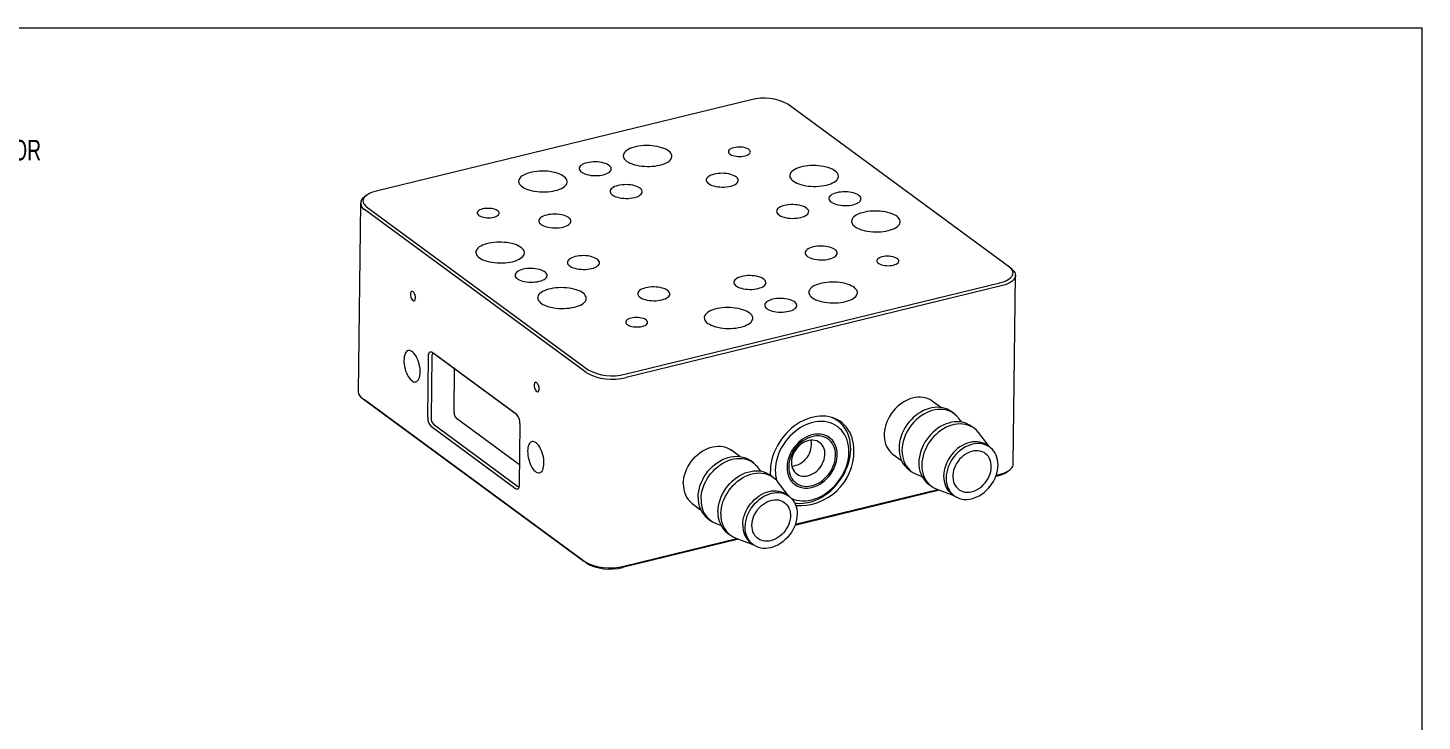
# Model space of a CAD drawing. Header units: millimetres. Extents: x 2 to 278, y 1 to 215.
# Drawn here: x 134.6 to 278, y 143.3 to 214.6 of the extents above; entities that cross this region are included whole.
import ezdxf

# ---------------------------------------------------------------- set-up
doc = ezdxf.new("R2010")
doc.units = ezdxf.units.MM
doc.styles.add('SLDTEXTSTYLE2', font='TXT', dxfattribs={"width": 0.7})

msp = doc.modelspace()

# ---------------------------------------------------------------- linework, layer by layer
at = {"color": 7, "linetype": 'Continuous', "lineweight": 18}
for p, q in [((1.579, 214.645), (277.989, 214.645)), ((277.989, 0.903), (277.989, 214.645)), ((208.987, 207.25), (170.422, 197.835)), ((235.547, 190.022), (212.754, 206.798)), ((168.819, 196.615), (168.59, 177.198)), ((169.409, 197.395), (169.187, 197.223)), ((192.029, 179.173), (169.236, 195.949)), ((169.454, 196.228), (192.247, 179.451)), ((235.824, 189.799), (235.606, 189.976)), ((196.014, 178.999), (234.579, 188.414)), ((234.704, 188.095), (196.138, 178.68)), ((235.948, 169.766), (236.177, 189.183)), ((175.732, 174.543), (175.807, 180.865)), ((176.149, 180.824), (176.075, 174.502)), ((176.196, 181.261), (184.846, 174.895)), ((184.929, 174.817), (176.409, 181.088)), ((178.442, 175.08), (178.495, 179.553)), ((168.943, 176.582), (169.161, 176.405)), ((169.007, 176.532), (191.8, 159.756)), ((169.22, 176.359), (169.161, 176.405)), ((192.013, 159.583), (169.22, 176.359)), ((228.489, 175.589), (227.62, 176.23)), ((229.882, 174.937), (229.578, 175.16)), ((184.755, 167.219), (176.106, 173.585)), ((176.324, 173.863), (184.973, 167.497)), ((185.169, 169.673), (178.691, 174.441)), ((185.219, 173.937), (185.145, 167.615)), ((230.661, 174.07), (230.33, 174.498)), ((231.917, 173.439), (231.614, 173.663)), ((233.505, 171.525), (232.365, 173)), ((207.83, 170.546), (206.96, 171.186)), ((223.589, 170.753), (224.459, 170.113)), ((233.547, 171.494), (233.293, 171.681)), ((209.222, 169.893), (208.918, 170.117)), ((210.001, 169.026), (209.67, 169.455)), ((225.192, 169.201), (225.496, 168.977)), ((211.257, 168.395), (210.954, 168.619)), ((212.845, 166.482), (211.705, 167.957)), ((226.047, 168.68), (226.555, 168.491)), ((234.345, 168.546), (234.152, 168.499)), ((234.191, 168.609), (234.475, 168.678)), ((235.358, 168.986), (235.58, 169.158)), ((212.887, 166.45), (212.633, 166.638)), ((228.35, 167.082), (213.492, 163.455)), ((213.532, 163.565), (228.187, 167.143)), ((227.227, 167.703), (227.531, 167.479)), ((228.083, 167.182), (229.83, 166.532)), ((229.618, 166.688), (229.872, 166.501)), ((202.929, 165.709), (203.799, 165.069)), ((204.532, 164.157), (204.836, 163.933)), ((205.388, 163.636), (205.895, 163.447)), ((207.691, 162.039), (195.779, 159.131)), ((195.909, 159.263), (207.527, 162.099)), ((206.567, 162.659), (206.871, 162.435)), ((207.423, 162.138), (209.17, 161.488)), ((208.958, 161.644), (209.212, 161.457))]:
    msp.add_line(p, q, dxfattribs=at)
at = {"color": 7, "linetype": 'Continuous', "lineweight": 18, "flags": 128}
for points in [[(199.613, 200.523), (199.842, 200.587), (200.053, 200.661), (200.243, 200.745), (200.41, 200.837), (200.552, 200.937), (200.667, 201.043), (200.753, 201.155), (200.811, 201.27), (200.838, 201.387), (200.836, 201.506), (200.803, 201.623), (200.74, 201.739), (200.647, 201.851), (200.527, 201.959), (200.381, 202.06), (200.209, 202.155), (200.015, 202.24), (199.801, 202.317), (199.569, 202.383), (199.322, 202.437), (199.063, 202.48), (198.795, 202.511), (198.522, 202.528), (198.247, 202.533), (197.972, 202.525), (197.703, 202.503), (197.441, 202.469), (197.19, 202.423), (196.953, 202.365), (196.732, 202.297), (196.532, 202.217), (196.353, 202.129), (196.198, 202.033), (196.07, 201.93), (195.969, 201.821), (195.896, 201.707), (195.854, 201.591), (195.841, 201.473), (195.859, 201.355), (195.907, 201.238), (195.985, 201.123), (196.091, 201.013), (196.225, 200.909), (196.384, 200.811), (196.567, 200.72), (196.772, 200.639), (196.995, 200.568), (197.235, 200.508), (197.488, 200.459), (197.752, 200.422), (198.023, 200.398), (198.298, 200.387), (198.573, 200.389), (198.845, 200.404), (199.112, 200.431), (199.369, 200.471), (199.613, 200.523)], [(208.356, 201.471), (208.509, 201.516), (208.641, 201.571), (208.75, 201.635), (208.833, 201.706), (208.887, 201.782), (208.91, 201.862), (208.903, 201.942), (208.866, 202.021), (208.798, 202.096), (208.703, 202.166), (208.583, 202.228), (208.441, 202.282), (208.281, 202.325), (208.108, 202.356), (207.925, 202.374), (207.739, 202.379), (207.553, 202.372), (207.374, 202.351), (207.206, 202.317), (207.054, 202.273), (206.921, 202.217), (206.812, 202.153), (206.73, 202.082), (206.676, 202.006), (206.652, 201.927), (206.659, 201.847), (206.697, 201.768), (206.764, 201.692), (206.859, 201.622), (206.979, 201.56), (207.121, 201.507), (207.281, 201.464), (207.455, 201.433), (207.637, 201.414), (207.824, 201.409), (208.009, 201.417), (208.188, 201.438), (208.356, 201.471)], [(193.8, 199.528), (193.986, 199.581), (194.152, 199.645), (194.297, 199.718), (194.416, 199.798), (194.508, 199.886), (194.572, 199.978), (194.605, 200.073), (194.608, 200.17), (194.58, 200.266), (194.522, 200.36), (194.435, 200.45), (194.321, 200.534), (194.181, 200.611), (194.018, 200.68), (193.836, 200.738), (193.637, 200.786), (193.426, 200.821), (193.206, 200.844), (192.982, 200.854), (192.757, 200.851), (192.536, 200.835), (192.323, 200.805), (192.121, 200.764), (191.936, 200.711), (191.769, 200.648), (191.625, 200.575), (191.506, 200.494), (191.413, 200.407), (191.35, 200.314), (191.316, 200.219), (191.314, 200.122), (191.341, 200.026), (191.399, 199.932), (191.487, 199.842), (191.601, 199.758), (191.741, 199.681), (191.904, 199.612), (192.086, 199.554), (192.285, 199.506), (192.496, 199.471), (192.716, 199.448), (192.94, 199.438), (193.165, 199.441), (193.386, 199.458), (193.599, 199.487), (193.8, 199.528)], [(188.853, 197.896), (189.082, 197.96), (189.293, 198.034), (189.483, 198.118), (189.649, 198.21), (189.791, 198.31), (189.906, 198.417), (189.993, 198.528), (190.051, 198.643), (190.078, 198.76), (190.075, 198.879), (190.042, 198.996), (189.979, 199.112), (189.887, 199.224), (189.767, 199.332), (189.62, 199.434), (189.449, 199.528), (189.255, 199.614), (189.041, 199.69), (188.809, 199.756), (188.561, 199.81), (188.303, 199.853), (188.035, 199.884), (187.762, 199.901), (187.486, 199.906), (187.212, 199.898), (186.942, 199.876), (186.68, 199.843), (186.429, 199.796), (186.192, 199.738), (185.972, 199.67), (185.771, 199.591), (185.592, 199.502), (185.438, 199.406), (185.309, 199.303), (185.208, 199.194), (185.136, 199.08), (185.093, 198.964), (185.081, 198.846), (185.099, 198.728), (185.147, 198.611), (185.225, 198.496), (185.331, 198.386), (185.465, 198.282), (185.624, 198.184), (185.807, 198.093), (186.011, 198.012), (186.235, 197.941), (186.475, 197.881), (186.728, 197.832), (186.992, 197.795), (187.263, 197.771), (187.537, 197.76), (187.813, 197.762), (188.085, 197.777), (188.351, 197.804), (188.608, 197.844), (188.853, 197.896)], [(206.861, 198.353), (207.046, 198.406), (207.213, 198.47), (207.357, 198.542), (207.476, 198.623), (207.569, 198.711), (207.632, 198.803), (207.666, 198.898), (207.668, 198.995), (207.641, 199.091), (207.583, 199.185), (207.495, 199.275), (207.381, 199.359), (207.241, 199.436), (207.078, 199.505), (206.896, 199.563), (206.697, 199.611), (206.486, 199.646), (206.266, 199.669), (206.042, 199.679), (205.817, 199.676), (205.596, 199.66), (205.383, 199.63), (205.182, 199.589), (204.996, 199.536), (204.829, 199.472), (204.685, 199.4), (204.566, 199.319), (204.473, 199.231), (204.41, 199.139), (204.377, 199.044), (204.374, 198.947), (204.402, 198.851), (204.46, 198.757), (204.547, 198.667), (204.661, 198.583), (204.801, 198.506), (204.964, 198.437), (205.146, 198.379), (205.345, 198.331), (205.556, 198.296), (205.776, 198.273), (206, 198.263), (206.225, 198.266), (206.446, 198.282), (206.659, 198.312), (206.861, 198.353)], [(216.733, 198.469), (216.962, 198.533), (217.173, 198.607), (217.363, 198.691), (217.53, 198.783), (217.672, 198.883), (217.787, 198.989), (217.874, 199.101), (217.931, 199.216), (217.959, 199.333), (217.956, 199.452), (217.923, 199.569), (217.86, 199.685), (217.768, 199.797), (217.648, 199.905), (217.501, 200.006), (217.33, 200.101), (217.135, 200.186), (216.921, 200.263), (216.689, 200.329), (216.442, 200.383), (216.183, 200.426), (215.915, 200.457), (215.642, 200.474), (215.367, 200.479), (215.093, 200.471), (214.823, 200.449), (214.561, 200.415), (214.31, 200.369), (214.073, 200.311), (213.852, 200.243), (213.652, 200.163), (213.473, 200.075), (213.318, 199.979), (213.19, 199.876), (213.089, 199.767), (213.016, 199.653), (212.974, 199.537), (212.962, 199.419), (212.979, 199.3), (213.028, 199.184), (213.105, 199.069), (213.211, 198.959), (213.345, 198.855), (213.504, 198.757), (213.687, 198.666), (213.892, 198.585), (214.115, 198.514), (214.355, 198.454), (214.609, 198.405), (214.872, 198.368), (215.143, 198.344), (215.418, 198.333), (215.693, 198.335), (215.965, 198.35), (216.232, 198.377), (216.489, 198.417), (216.733, 198.469)], [(196.98, 197.188), (197.166, 197.241), (197.332, 197.304), (197.477, 197.377), (197.596, 197.458), (197.688, 197.545), (197.752, 197.637), (197.785, 197.733), (197.788, 197.829), (197.76, 197.925), (197.702, 198.019), (197.615, 198.109), (197.501, 198.194), (197.361, 198.271), (197.198, 198.339), (197.016, 198.398), (196.817, 198.445), (196.606, 198.481), (196.386, 198.504), (196.162, 198.514), (195.937, 198.511), (195.716, 198.494), (195.503, 198.465), (195.301, 198.424), (195.116, 198.371), (194.949, 198.307), (194.805, 198.234), (194.686, 198.153), (194.593, 198.066), (194.53, 197.974), (194.496, 197.879), (194.493, 197.782), (194.521, 197.686), (194.579, 197.592), (194.666, 197.502), (194.781, 197.417), (194.921, 197.34), (195.084, 197.272), (195.266, 197.213), (195.465, 197.166), (195.676, 197.13), (195.896, 197.107), (196.12, 197.098), (196.345, 197.101), (196.566, 197.117), (196.779, 197.146), (196.98, 197.188)], [(170.422, 197.835), (170.182, 197.769), (169.961, 197.693), (169.759, 197.606), (169.58, 197.511), (169.426, 197.408), (169.298, 197.299), (169.197, 197.184), (169.126, 197.065), (169.084, 196.943), (169.072, 196.82), (169.09, 196.696), (169.137, 196.574), (169.215, 196.454), (169.321, 196.338), (169.454, 196.228)], [(214.1, 195.134), (214.286, 195.187), (214.452, 195.25), (214.597, 195.323), (214.716, 195.404), (214.809, 195.491), (214.872, 195.583), (214.905, 195.679), (214.908, 195.775), (214.88, 195.871), (214.822, 195.965), (214.735, 196.055), (214.621, 196.14), (214.481, 196.217), (214.318, 196.285), (214.136, 196.344), (213.937, 196.391), (213.726, 196.427), (213.506, 196.45), (213.282, 196.46), (213.057, 196.456), (212.836, 196.44), (212.623, 196.411), (212.421, 196.369), (212.236, 196.317), (212.069, 196.253), (211.925, 196.18), (211.806, 196.099), (211.713, 196.012), (211.65, 195.92), (211.616, 195.825), (211.614, 195.728), (211.641, 195.632), (211.699, 195.538), (211.787, 195.448), (211.901, 195.363), (212.041, 195.286), (212.204, 195.218), (212.386, 195.159), (212.585, 195.112), (212.796, 195.076), (213.016, 195.053), (213.24, 195.043), (213.465, 195.047), (213.686, 195.063), (213.899, 195.092), (214.1, 195.134)], [(219.481, 196.447), (219.666, 196.5), (219.833, 196.564), (219.977, 196.636), (220.096, 196.717), (220.189, 196.805), (220.252, 196.897), (220.286, 196.992), (220.288, 197.089), (220.261, 197.185), (220.203, 197.279), (220.115, 197.369), (220.001, 197.453), (219.861, 197.53), (219.698, 197.599), (219.516, 197.657), (219.317, 197.705), (219.106, 197.74), (218.886, 197.763), (218.662, 197.773), (218.437, 197.77), (218.216, 197.754), (218.003, 197.724), (217.802, 197.683), (217.616, 197.63), (217.45, 197.566), (217.305, 197.494), (217.186, 197.413), (217.094, 197.326), (217.03, 197.233), (216.997, 197.138), (216.994, 197.041), (217.022, 196.945), (217.08, 196.851), (217.167, 196.761), (217.281, 196.677), (217.421, 196.6), (217.584, 196.531), (217.766, 196.473), (217.965, 196.425), (218.176, 196.39), (218.396, 196.367), (218.62, 196.357), (218.845, 196.36), (219.066, 196.377), (219.279, 196.406), (219.481, 196.447)], [(182.531, 195.166), (182.684, 195.211), (182.816, 195.266), (182.925, 195.33), (183.008, 195.401), (183.062, 195.478), (183.085, 195.557), (183.078, 195.637), (183.041, 195.716), (182.974, 195.791), (182.879, 195.861), (182.758, 195.924), (182.616, 195.977), (182.456, 196.02), (182.283, 196.051), (182.1, 196.069), (181.914, 196.075), (181.728, 196.067), (181.549, 196.046), (181.381, 196.013), (181.229, 195.968), (181.097, 195.913), (180.988, 195.849), (180.905, 195.778), (180.851, 195.701), (180.827, 195.622), (180.834, 195.542), (180.872, 195.463), (180.939, 195.388), (181.034, 195.318), (181.154, 195.255), (181.296, 195.202), (181.456, 195.159), (181.63, 195.128), (181.813, 195.11), (181.999, 195.104), (182.184, 195.112), (182.363, 195.133), (182.531, 195.166)], [(189.644, 194.15), (189.83, 194.203), (189.996, 194.266), (190.14, 194.339), (190.26, 194.42), (190.352, 194.507), (190.415, 194.6), (190.449, 194.695), (190.452, 194.791), (190.424, 194.888), (190.366, 194.982), (190.279, 195.072), (190.164, 195.156), (190.024, 195.233), (189.862, 195.302), (189.679, 195.36), (189.481, 195.407), (189.269, 195.443), (189.05, 195.466), (188.825, 195.476), (188.6, 195.473), (188.379, 195.456), (188.166, 195.427), (187.965, 195.386), (187.779, 195.333), (187.613, 195.269), (187.469, 195.196), (187.349, 195.116), (187.257, 195.028), (187.193, 194.936), (187.16, 194.841), (187.157, 194.744), (187.185, 194.648), (187.243, 194.554), (187.33, 194.464), (187.445, 194.38), (187.585, 194.303), (187.747, 194.234), (187.93, 194.176), (188.128, 194.128), (188.339, 194.093), (188.559, 194.07), (188.784, 194.06), (189.009, 194.063), (189.23, 194.079), (189.443, 194.108), (189.644, 194.15)], [(223.093, 193.788), (223.322, 193.852), (223.533, 193.926), (223.723, 194.01), (223.89, 194.102), (224.032, 194.202), (224.147, 194.308), (224.233, 194.42), (224.291, 194.535), (224.318, 194.652), (224.316, 194.771), (224.282, 194.888), (224.219, 195.004), (224.127, 195.116), (224.007, 195.224), (223.861, 195.325), (223.689, 195.42), (223.495, 195.505), (223.281, 195.582), (223.049, 195.648), (222.802, 195.702), (222.543, 195.745), (222.275, 195.776), (222.002, 195.793), (221.727, 195.798), (221.452, 195.79), (221.183, 195.768), (220.921, 195.734), (220.67, 195.688), (220.432, 195.63), (220.212, 195.562), (220.011, 195.482), (219.833, 195.394), (219.678, 195.298), (219.549, 195.195), (219.448, 195.086), (219.376, 194.972), (219.334, 194.856), (219.321, 194.738), (219.339, 194.62), (219.387, 194.503), (219.465, 194.388), (219.571, 194.278), (219.705, 194.174), (219.864, 194.076), (220.047, 193.985), (220.252, 193.904), (220.475, 193.833), (220.715, 193.773), (220.968, 193.724), (221.232, 193.687), (221.503, 193.663), (221.778, 193.652), (222.053, 193.654), (222.325, 193.669), (222.592, 193.696), (222.848, 193.736), (223.093, 193.788)], [(184.452, 190.588), (184.681, 190.652), (184.892, 190.726), (185.082, 190.81), (185.249, 190.902), (185.391, 191.002), (185.506, 191.109), (185.592, 191.22), (185.65, 191.335), (185.677, 191.452), (185.675, 191.571), (185.642, 191.688), (185.579, 191.804), (185.486, 191.917), (185.366, 192.024), (185.22, 192.126), (185.048, 192.22), (184.854, 192.306), (184.64, 192.382), (184.408, 192.448), (184.161, 192.502), (183.902, 192.545), (183.634, 192.576), (183.361, 192.593), (183.086, 192.598), (182.811, 192.59), (182.542, 192.569), (182.28, 192.535), (182.029, 192.488), (181.792, 192.431), (181.571, 192.362), (181.371, 192.283), (181.192, 192.194), (181.037, 192.098), (180.909, 191.995), (180.808, 191.886), (180.735, 191.772), (180.693, 191.656), (180.68, 191.538), (180.698, 191.42), (180.746, 191.303), (180.824, 191.189), (180.93, 191.078), (181.064, 190.974), (181.223, 190.876), (181.406, 190.786), (181.611, 190.704), (181.834, 190.633), (182.074, 190.573), (182.327, 190.524), (182.591, 190.487), (182.862, 190.463), (183.137, 190.452), (183.412, 190.454), (183.684, 190.469), (183.951, 190.496), (184.208, 190.536), (184.452, 190.588)], [(217.036, 190.864), (217.222, 190.917), (217.388, 190.98), (217.533, 191.053), (217.652, 191.134), (217.744, 191.221), (217.808, 191.313), (217.841, 191.408), (217.844, 191.505), (217.816, 191.601), (217.758, 191.695), (217.671, 191.785), (217.556, 191.87), (217.417, 191.947), (217.254, 192.015), (217.072, 192.074), (216.873, 192.121), (216.662, 192.157), (216.442, 192.18), (216.217, 192.19), (215.993, 192.186), (215.772, 192.17), (215.558, 192.141), (215.357, 192.099), (215.172, 192.046), (215.005, 191.983), (214.861, 191.91), (214.741, 191.829), (214.649, 191.742), (214.586, 191.65), (214.552, 191.554), (214.549, 191.458), (214.577, 191.362), (214.635, 191.268), (214.722, 191.178), (214.837, 191.093), (214.977, 191.016), (215.139, 190.948), (215.322, 190.889), (215.52, 190.842), (215.732, 190.806), (215.951, 190.783), (216.176, 190.773), (216.401, 190.777), (216.622, 190.793), (216.835, 190.822), (217.036, 190.864)], [(192.58, 189.88), (192.765, 189.933), (192.932, 189.996), (193.076, 190.069), (193.195, 190.15), (193.288, 190.237), (193.351, 190.329), (193.385, 190.425), (193.388, 190.521), (193.36, 190.617), (193.302, 190.711), (193.215, 190.801), (193.1, 190.886), (192.96, 190.963), (192.797, 191.031), (192.615, 191.09), (192.416, 191.137), (192.205, 191.173), (191.985, 191.196), (191.761, 191.206), (191.536, 191.203), (191.315, 191.186), (191.102, 191.157), (190.901, 191.116), (190.715, 191.063), (190.549, 190.999), (190.404, 190.926), (190.285, 190.845), (190.193, 190.758), (190.129, 190.666), (190.096, 190.571), (190.093, 190.474), (190.121, 190.378), (190.179, 190.284), (190.266, 190.194), (190.38, 190.11), (190.52, 190.032), (190.683, 189.964), (190.865, 189.906), (191.064, 189.858), (191.275, 189.823), (191.495, 189.8), (191.719, 189.79), (191.944, 189.793), (192.165, 189.809), (192.378, 189.838), (192.58, 189.88)], [(223.62, 190.237), (223.772, 190.281), (223.905, 190.337), (224.014, 190.401), (224.096, 190.472), (224.15, 190.548), (224.174, 190.627), (224.167, 190.707), (224.129, 190.786), (224.062, 190.862), (223.967, 190.931), (223.847, 190.994), (223.705, 191.047), (223.545, 191.09), (223.371, 191.121), (223.189, 191.14), (223.002, 191.145), (222.817, 191.137), (222.638, 191.116), (222.47, 191.083), (222.317, 191.038), (222.185, 190.983), (222.076, 190.919), (221.993, 190.848), (221.939, 190.772), (221.916, 190.692), (221.923, 190.612), (221.96, 190.533), (222.028, 190.458), (222.123, 190.388), (222.243, 190.326), (222.385, 190.272), (222.545, 190.229), (222.718, 190.198), (222.901, 190.18), (223.087, 190.174), (223.273, 190.182), (223.452, 190.203), (223.62, 190.237)], [(187.199, 188.566), (187.385, 188.619), (187.552, 188.683), (187.696, 188.756), (187.815, 188.836), (187.908, 188.924), (187.971, 189.016), (188.004, 189.111), (188.007, 189.208), (187.979, 189.304), (187.921, 189.398), (187.834, 189.488), (187.72, 189.572), (187.58, 189.649), (187.417, 189.718), (187.235, 189.776), (187.036, 189.824), (186.825, 189.859), (186.605, 189.882), (186.381, 189.892), (186.156, 189.889), (185.935, 189.873), (185.722, 189.844), (185.52, 189.802), (185.335, 189.749), (185.168, 189.686), (185.024, 189.613), (184.905, 189.532), (184.812, 189.445), (184.749, 189.353), (184.715, 189.257), (184.713, 189.161), (184.74, 189.064), (184.799, 188.97), (184.886, 188.88), (185, 188.796), (185.14, 188.719), (185.303, 188.651), (185.485, 188.592), (185.684, 188.545), (185.895, 188.509), (186.115, 188.486), (186.339, 188.476), (186.564, 188.479), (186.785, 188.496), (186.998, 188.525), (187.199, 188.566)], [(234.579, 188.414), (234.819, 188.48), (235.041, 188.557), (235.242, 188.643), (235.421, 188.738), (235.575, 188.841), (235.703, 188.95), (235.804, 189.065), (235.875, 189.184), (235.917, 189.306), (235.93, 189.429), (235.912, 189.553), (235.864, 189.675), (235.786, 189.795), (235.68, 189.911), (235.547, 190.022)], [(235.824, 189.799), (235.905, 189.728), (236.021, 189.601), (236.105, 189.471), (236.157, 189.337), (236.177, 189.202), (236.164, 189.068), (236.118, 188.935), (236.039, 188.805), (235.93, 188.68), (235.79, 188.56), (235.622, 188.448), (235.427, 188.344), (235.207, 188.25), (234.965, 188.167), (234.704, 188.095)], [(190.812, 185.908), (191.041, 185.971), (191.252, 186.045), (191.442, 186.129), (191.609, 186.221), (191.75, 186.321), (191.865, 186.428), (191.952, 186.539), (192.01, 186.654), (192.037, 186.771), (192.034, 186.89), (192.001, 187.007), (191.938, 187.123), (191.846, 187.236), (191.726, 187.343), (191.58, 187.445), (191.408, 187.539), (191.214, 187.625), (191, 187.701), (190.768, 187.767), (190.521, 187.821), (190.262, 187.864), (189.994, 187.895), (189.721, 187.912), (189.445, 187.917), (189.171, 187.909), (188.901, 187.888), (188.639, 187.854), (188.388, 187.807), (188.151, 187.75), (187.931, 187.681), (187.73, 187.602), (187.552, 187.513), (187.397, 187.417), (187.268, 187.314), (187.167, 187.205), (187.095, 187.091), (187.052, 186.975), (187.04, 186.857), (187.058, 186.739), (187.106, 186.622), (187.184, 186.508), (187.29, 186.397), (187.424, 186.293), (187.583, 186.195), (187.766, 186.105), (187.97, 186.023), (188.194, 185.952), (188.434, 185.892), (188.687, 185.843), (188.951, 185.806), (189.222, 185.782), (189.496, 185.771), (189.772, 185.773), (190.044, 185.788), (190.31, 185.815), (190.567, 185.855), (190.812, 185.908)], [(199.82, 186.66), (200.005, 186.713), (200.172, 186.777), (200.316, 186.85), (200.435, 186.931), (200.528, 187.018), (200.591, 187.11), (200.625, 187.205), (200.627, 187.302), (200.6, 187.398), (200.541, 187.492), (200.454, 187.582), (200.34, 187.666), (200.2, 187.744), (200.037, 187.812), (199.855, 187.87), (199.656, 187.918), (199.445, 187.953), (199.225, 187.976), (199.001, 187.986), (198.776, 187.983), (198.555, 187.967), (198.342, 187.938), (198.141, 187.896), (197.955, 187.843), (197.788, 187.78), (197.644, 187.707), (197.525, 187.626), (197.432, 187.539), (197.369, 187.447), (197.336, 187.351), (197.333, 187.255), (197.361, 187.158), (197.419, 187.064), (197.506, 186.974), (197.62, 186.89), (197.76, 186.813), (197.923, 186.745), (198.105, 186.686), (198.304, 186.639), (198.515, 186.603), (198.735, 186.58), (198.959, 186.57), (199.184, 186.573), (199.405, 186.59), (199.618, 186.619), (199.82, 186.66)], [(209.7, 187.826), (209.885, 187.879), (210.052, 187.942), (210.196, 188.015), (210.316, 188.096), (210.408, 188.183), (210.471, 188.275), (210.505, 188.371), (210.508, 188.467), (210.48, 188.563), (210.422, 188.657), (210.335, 188.747), (210.22, 188.832), (210.08, 188.909), (209.918, 188.977), (209.735, 189.036), (209.537, 189.083), (209.325, 189.119), (209.105, 189.142), (208.881, 189.152), (208.656, 189.149), (208.435, 189.132), (208.222, 189.103), (208.021, 189.062), (207.835, 189.009), (207.669, 188.945), (207.524, 188.872), (207.405, 188.791), (207.313, 188.704), (207.249, 188.612), (207.216, 188.517), (207.213, 188.42), (207.241, 188.324), (207.299, 188.23), (207.386, 188.14), (207.501, 188.056), (207.64, 187.978), (207.803, 187.91), (207.985, 187.852), (208.184, 187.804), (208.395, 187.768), (208.615, 187.746), (208.84, 187.736), (209.064, 187.739), (209.285, 187.755), (209.499, 187.784), (209.7, 187.826)], [(218.692, 186.48), (218.921, 186.544), (219.132, 186.618), (219.322, 186.702), (219.489, 186.794), (219.631, 186.894), (219.746, 187.001), (219.833, 187.112), (219.89, 187.227), (219.918, 187.344), (219.915, 187.463), (219.882, 187.58), (219.819, 187.696), (219.727, 187.808), (219.607, 187.916), (219.46, 188.018), (219.289, 188.112), (219.095, 188.198), (218.88, 188.274), (218.648, 188.34), (218.401, 188.394), (218.142, 188.437), (217.875, 188.468), (217.601, 188.485), (217.326, 188.49), (217.052, 188.482), (216.782, 188.46), (216.52, 188.427), (216.269, 188.38), (216.032, 188.322), (215.812, 188.254), (215.611, 188.175), (215.432, 188.086), (215.277, 187.99), (215.149, 187.887), (215.048, 187.778), (214.976, 187.664), (214.933, 187.548), (214.921, 187.43), (214.939, 187.312), (214.987, 187.195), (215.064, 187.08), (215.171, 186.97), (215.304, 186.866), (215.463, 186.768), (215.646, 186.678), (215.851, 186.596), (216.074, 186.525), (216.314, 186.465), (216.568, 186.416), (216.831, 186.379), (217.102, 186.355), (217.377, 186.344), (217.652, 186.346), (217.925, 186.361), (218.191, 186.388), (218.448, 186.428), (218.692, 186.48)], [(174.466, 186.862), (174.46, 186.98), (174.437, 187.102), (174.401, 187.222), (174.353, 187.33), (174.295, 187.421), (174.233, 187.488), (174.169, 187.528), (174.108, 187.537), (174.054, 187.516), (174.009, 187.466), (173.977, 187.389), (173.96, 187.291), (173.959, 187.178), (173.973, 187.057), (174.003, 186.935), (174.046, 186.82), (174.099, 186.72), (174.159, 186.641), (174.222, 186.587), (174.285, 186.562), (174.344, 186.567), (174.394, 186.603), (174.432, 186.667), (174.457, 186.755), (174.466, 186.862)], [(212.88, 185.485), (213.065, 185.538), (213.232, 185.602), (213.376, 185.675), (213.495, 185.755), (213.588, 185.843), (213.651, 185.935), (213.685, 186.03), (213.688, 186.127), (213.66, 186.223), (213.602, 186.317), (213.515, 186.407), (213.4, 186.491), (213.26, 186.568), (213.097, 186.637), (212.915, 186.695), (212.716, 186.743), (212.505, 186.778), (212.285, 186.801), (212.061, 186.811), (211.836, 186.808), (211.615, 186.792), (211.402, 186.763), (211.201, 186.721), (211.015, 186.668), (210.849, 186.605), (210.704, 186.532), (210.585, 186.451), (210.493, 186.364), (210.429, 186.271), (210.396, 186.176), (210.393, 186.08), (210.421, 185.983), (210.479, 185.889), (210.566, 185.799), (210.68, 185.715), (210.82, 185.638), (210.983, 185.57), (211.165, 185.511), (211.364, 185.464), (211.575, 185.428), (211.795, 185.405), (212.019, 185.395), (212.244, 185.398), (212.465, 185.415), (212.678, 185.444), (212.88, 185.485)], [(207.932, 183.853), (208.161, 183.917), (208.372, 183.991), (208.562, 184.075), (208.729, 184.167), (208.871, 184.267), (208.986, 184.374), (209.072, 184.485), (209.13, 184.6), (209.157, 184.717), (209.155, 184.836), (209.121, 184.953), (209.058, 185.069), (208.966, 185.182), (208.846, 185.289), (208.7, 185.391), (208.528, 185.485), (208.334, 185.571), (208.12, 185.647), (207.888, 185.713), (207.641, 185.767), (207.382, 185.81), (207.114, 185.841), (206.841, 185.858), (206.566, 185.863), (206.291, 185.855), (206.022, 185.834), (205.76, 185.8), (205.509, 185.753), (205.271, 185.696), (205.051, 185.627), (204.85, 185.548), (204.672, 185.459), (204.517, 185.363), (204.388, 185.26), (204.287, 185.151), (204.215, 185.037), (204.173, 184.921), (204.16, 184.803), (204.178, 184.685), (204.226, 184.568), (204.304, 184.454), (204.41, 184.343), (204.544, 184.239), (204.703, 184.141), (204.886, 184.051), (205.091, 183.969), (205.314, 183.898), (205.554, 183.838), (205.807, 183.789), (206.071, 183.752), (206.342, 183.728), (206.617, 183.717), (206.892, 183.719), (207.164, 183.734), (207.431, 183.761), (207.687, 183.801), (207.932, 183.853)], [(197.795, 183.932), (197.947, 183.977), (198.08, 184.032), (198.189, 184.096), (198.271, 184.167), (198.325, 184.243), (198.349, 184.322), (198.342, 184.403), (198.304, 184.481), (198.237, 184.557), (198.142, 184.627), (198.022, 184.689), (197.88, 184.743), (197.72, 184.785), (197.546, 184.817), (197.364, 184.835), (197.177, 184.84), (196.992, 184.833), (196.813, 184.812), (196.645, 184.778), (196.492, 184.734), (196.36, 184.678), (196.251, 184.614), (196.168, 184.543), (196.114, 184.467), (196.091, 184.388), (196.098, 184.308), (196.135, 184.229), (196.203, 184.153), (196.298, 184.083), (196.418, 184.021), (196.56, 183.968), (196.72, 183.925), (196.893, 183.894), (197.076, 183.875), (197.262, 183.87), (197.448, 183.878), (197.627, 183.899), (197.795, 183.932)], [(174.966, 179.206), (174.961, 179.415), (174.94, 179.631), (174.904, 179.851), (174.853, 180.07), (174.789, 180.285), (174.712, 180.491), (174.625, 180.685), (174.528, 180.863), (174.424, 181.021), (174.315, 181.157), (174.201, 181.269), (174.087, 181.353), (173.973, 181.409), (173.862, 181.435), (173.756, 181.431), (173.657, 181.398), (173.566, 181.335), (173.486, 181.244), (173.418, 181.126), (173.364, 180.985), (173.323, 180.821), (173.297, 180.639), (173.287, 180.442), (173.293, 180.233), (173.314, 180.017), (173.35, 179.797), (173.4, 179.578), (173.464, 179.363), (173.541, 179.157), (173.628, 178.963), (173.725, 178.785), (173.829, 178.627), (173.939, 178.491), (174.052, 178.38), (174.166, 178.295), (174.28, 178.239), (174.391, 178.213), (174.497, 178.217), (174.596, 178.25), (174.687, 178.313), (174.767, 178.404), (174.835, 178.522), (174.89, 178.664), (174.93, 178.827), (174.956, 179.009), (174.966, 179.206)], [(175.807, 180.865), (175.816, 180.992), (175.839, 181.103), (175.876, 181.194), (175.924, 181.262), (175.983, 181.303), (176.05, 181.317), (176.122, 181.303), (176.196, 181.261)], [(176.409, 181.088), (176.359, 181.116), (176.311, 181.125), (176.267, 181.116), (176.227, 181.088), (176.195, 181.043), (176.171, 180.982), (176.155, 180.908), (176.149, 180.824)], [(187.186, 177.5), (187.179, 177.618), (187.157, 177.74), (187.12, 177.86), (187.072, 177.968), (187.015, 178.059), (186.953, 178.126), (186.889, 178.166), (186.828, 178.175), (186.773, 178.154), (186.729, 178.104), (186.697, 178.027), (186.68, 177.929), (186.678, 177.816), (186.693, 177.695), (186.722, 177.573), (186.765, 177.458), (186.818, 177.358), (186.878, 177.279), (186.942, 177.225), (187.005, 177.2), (187.063, 177.205), (187.113, 177.241), (187.152, 177.305), (187.176, 177.393), (187.186, 177.5)], [(227.62, 176.23), (227.576, 176.261), (227.365, 176.39), (227.138, 176.493), (226.898, 176.57), (226.647, 176.62), (226.386, 176.643), (226.118, 176.637), (225.846, 176.604), (225.572, 176.544), (225.298, 176.457), (225.027, 176.344), (224.761, 176.206), (224.502, 176.044), (224.253, 175.859), (224.016, 175.654), (223.792, 175.43), (223.585, 175.189), (223.396, 174.932), (223.225, 174.663), (223.076, 174.384), (222.949, 174.097), (222.846, 173.805), (222.766, 173.51), (222.712, 173.214), (222.683, 172.921), (222.679, 172.634), (222.701, 172.353), (222.749, 172.083), (222.822, 171.825), (222.92, 171.582), (223.041, 171.355), (223.184, 171.148), (223.349, 170.96), (223.533, 170.795), (223.589, 170.753)], [(230.33, 174.498), (230.289, 174.55), (230.114, 174.741), (229.919, 174.91), (229.706, 175.054), (229.477, 175.174), (229.233, 175.268), (228.977, 175.335), (228.711, 175.375), (228.436, 175.388), (228.156, 175.373), (227.871, 175.33), (227.585, 175.26), (227.301, 175.164), (227.019, 175.042), (226.742, 174.895), (226.473, 174.724), (226.214, 174.531), (225.967, 174.317), (225.734, 174.085), (225.516, 173.835), (225.316, 173.57), (225.135, 173.292), (224.975, 173.003), (224.836, 172.706), (224.721, 172.403), (224.629, 172.096), (224.562, 171.789), (224.52, 171.482), (224.504, 171.179), (224.513, 170.883), (224.548, 170.595), (224.608, 170.318), (224.693, 170.055), (224.802, 169.807), (224.935, 169.576), (225.089, 169.364), (225.265, 169.173), (225.459, 169.004), (225.672, 168.86), (225.901, 168.74), (226.047, 168.68)], [(219.568, 171.117), (219.559, 171.464), (219.525, 171.802), (219.464, 172.13), (219.379, 172.446), (219.268, 172.747), (219.134, 173.032), (218.976, 173.299), (218.796, 173.547), (218.595, 173.774), (218.374, 173.978), (218.134, 174.159), (217.877, 174.316), (217.604, 174.447), (217.317, 174.551), (217.017, 174.629), (216.708, 174.679), (216.389, 174.701), (216.064, 174.696), (215.734, 174.662), (215.401, 174.601), (215.067, 174.513), (214.734, 174.398), (214.405, 174.257), (214.08, 174.091), (213.763, 173.9), (213.455, 173.687), (213.158, 173.451), (212.873, 173.196), (212.603, 172.921), (212.349, 172.63), (212.112, 172.323), (211.894, 172.002), (211.697, 171.67), (211.521, 171.328), (211.368, 170.978), (211.237, 170.623), (211.132, 170.265), (211.051, 169.905), (210.995, 169.547), (210.965, 169.191), (210.961, 168.841), (210.973, 168.605)], [(213.118, 166.25), (213.153, 166.234), (213.42, 166.131), (213.699, 166.056), (213.99, 166.008), (214.289, 165.987), (214.594, 165.995), (214.904, 166.03), (215.217, 166.093), (215.53, 166.183), (215.841, 166.299), (216.148, 166.441), (216.449, 166.608), (216.742, 166.799), (217.025, 167.012), (217.296, 167.245), (217.553, 167.498), (217.795, 167.769), (218.019, 168.055), (218.224, 168.355), (218.409, 168.667), (218.573, 168.988), (218.714, 169.317), (218.831, 169.651), (218.924, 169.987), (218.992, 170.324), (219.035, 170.66), (219.051, 170.991), (219.042, 171.316), (219.008, 171.632), (218.947, 171.938), (218.861, 172.231), (218.751, 172.509), (218.617, 172.771), (218.46, 173.014), (218.282, 173.237), (218.082, 173.438), (217.864, 173.616), (217.627, 173.77), (217.375, 173.899), (217.108, 174.001), (216.828, 174.077), (216.538, 174.125), (216.239, 174.145), (215.933, 174.138), (215.623, 174.103), (215.311, 174.04), (214.998, 173.95), (214.687, 173.834), (214.379, 173.691), (214.078, 173.524), (213.785, 173.334), (213.502, 173.121), (213.231, 172.887), (212.974, 172.634), (212.733, 172.364), (212.509, 172.077), (212.304, 171.777), (212.119, 171.466), (211.955, 171.144), (211.814, 170.816), (211.697, 170.482), (211.604, 170.145), (211.536, 169.808), (211.493, 169.473), (211.476, 169.142), (211.476, 169.142)], [(231.614, 173.663), (231.437, 173.78), (231.208, 173.9), (230.964, 173.994), (230.708, 174.061), (230.442, 174.101), (230.167, 174.113), (229.887, 174.098), (229.603, 174.056), (229.317, 173.986), (229.032, 173.89), (228.75, 173.767), (228.474, 173.62), (228.205, 173.45), (227.946, 173.257), (227.699, 173.043), (227.465, 172.81), (227.248, 172.561), (227.048, 172.296), (226.867, 172.018), (226.706, 171.729), (226.568, 171.432), (226.452, 171.129), (226.36, 170.822), (226.293, 170.514), (226.252, 170.208), (226.235, 169.905), (226.244, 169.609), (226.279, 169.321), (226.34, 169.044), (226.424, 168.781), (226.534, 168.532), (226.666, 168.301), (226.82, 168.09), (226.996, 167.899), (227.191, 167.73), (227.227, 167.703)], [(232.365, 173), (232.324, 173.052), (232.149, 173.243), (231.954, 173.412), (231.741, 173.556), (231.512, 173.676), (231.268, 173.77), (231.012, 173.837), (230.746, 173.877), (230.471, 173.89), (230.191, 173.875), (229.906, 173.832), (229.621, 173.762), (229.336, 173.666), (229.054, 173.544), (228.777, 173.397), (228.509, 173.226), (228.25, 173.033), (228.002, 172.819), (227.769, 172.587), (227.552, 172.337), (227.351, 172.072), (227.171, 171.794), (227.01, 171.505), (226.872, 171.208), (226.756, 170.905), (226.664, 170.598), (226.597, 170.291), (226.555, 169.984), (226.539, 169.681), (226.548, 169.385), (226.583, 169.097), (226.643, 168.821), (226.728, 168.557), (226.837, 168.309), (226.97, 168.078), (227.124, 167.866), (227.3, 167.675), (227.495, 167.506), (227.707, 167.362), (227.937, 167.242), (228.083, 167.182)], [(187.686, 169.844), (187.68, 170.053), (187.659, 170.269), (187.623, 170.489), (187.573, 170.708), (187.508, 170.923), (187.432, 171.129), (187.345, 171.323), (187.248, 171.501), (187.144, 171.659), (187.034, 171.795), (186.921, 171.907), (186.806, 171.991), (186.693, 172.047), (186.582, 172.073), (186.475, 172.07), (186.376, 172.036), (186.286, 171.973), (186.206, 171.882), (186.138, 171.764), (186.083, 171.623), (186.042, 171.459), (186.017, 171.277), (186.007, 171.08), (186.012, 170.871), (186.033, 170.655), (186.069, 170.435), (186.12, 170.216), (186.184, 170.001), (186.26, 169.795), (186.348, 169.601), (186.444, 169.423), (186.548, 169.265), (186.658, 169.129), (186.771, 169.018), (186.886, 168.933), (187, 168.878), (187.111, 168.851), (187.217, 168.855), (187.316, 168.888), (187.406, 168.951), (187.486, 169.042), (187.554, 169.16), (187.609, 169.302), (187.65, 169.465), (187.675, 169.647), (187.686, 169.844)], [(212.681, 169.436), (212.691, 169.169), (212.726, 168.911), (212.787, 168.665), (212.872, 168.433), (212.981, 168.217), (213.112, 168.019), (213.265, 167.842), (213.438, 167.687), (213.629, 167.555), (213.836, 167.448), (214.057, 167.368), (214.291, 167.314), (214.534, 167.287), (214.784, 167.289), (215.039, 167.317), (215.296, 167.374), (215.553, 167.456), (215.807, 167.565), (216.056, 167.699), (216.297, 167.856), (216.527, 168.035), (216.745, 168.235), (216.949, 168.452), (217.135, 168.686), (217.303, 168.933), (217.451, 169.192), (217.577, 169.459), (217.68, 169.732), (217.759, 170.009), (217.813, 170.286), (217.842, 170.561), (217.845, 170.831), (217.822, 171.094), (217.774, 171.346), (217.701, 171.585), (217.604, 171.81), (217.484, 172.017), (217.342, 172.205), (217.179, 172.371), (216.997, 172.515), (216.797, 172.634), (216.583, 172.728), (216.355, 172.795), (216.117, 172.835), (215.87, 172.848), (215.617, 172.833), (215.36, 172.79), (215.103, 172.721), (214.847, 172.625), (214.595, 172.504), (214.35, 172.358), (214.114, 172.19), (213.89, 172), (213.679, 171.791), (213.483, 171.566), (213.306, 171.325), (213.148, 171.072), (213.011, 170.808), (212.897, 170.538), (212.805, 170.262), (212.739, 169.985), (212.697, 169.709), (212.681, 169.436)], [(212.853, 169.478), (212.863, 169.221), (212.898, 168.973), (212.959, 168.737), (213.043, 168.514), (213.151, 168.309), (213.282, 168.122), (213.434, 167.955), (213.605, 167.811), (213.793, 167.691), (213.997, 167.595), (214.215, 167.527), (214.444, 167.485), (214.681, 167.47), (214.925, 167.483), (215.172, 167.523), (215.42, 167.591), (215.667, 167.684), (215.909, 167.803), (216.144, 167.946), (216.37, 168.111), (216.585, 168.297), (216.785, 168.502), (216.969, 168.723), (217.135, 168.958), (217.282, 169.206), (217.406, 169.462), (217.509, 169.725), (217.587, 169.991), (217.641, 170.259), (217.669, 170.524), (217.672, 170.784), (217.65, 171.037), (217.602, 171.279), (217.53, 171.509), (217.433, 171.723), (217.314, 171.92), (217.172, 172.097), (217.011, 172.253), (216.831, 172.385), (216.634, 172.493), (216.423, 172.575), (216.199, 172.63), (215.966, 172.659), (215.725, 172.66), (215.48, 172.633), (215.232, 172.579), (214.984, 172.499), (214.739, 172.392), (214.5, 172.261), (214.269, 172.107), (214.049, 171.931), (213.841, 171.736), (213.648, 171.522), (213.473, 171.294), (213.317, 171.052), (213.181, 170.8), (213.067, 170.54), (212.977, 170.275), (212.911, 170.008), (212.869, 169.741), (212.853, 169.478)], [(213.135, 169.946), (213.146, 169.727), (213.182, 169.518), (213.244, 169.321), (213.33, 169.141), (213.439, 168.979), (213.57, 168.838), (213.72, 168.721), (213.888, 168.628), (214.07, 168.562), (214.264, 168.523), (214.468, 168.512), (214.677, 168.529), (214.889, 168.573), (215.1, 168.646), (215.307, 168.744), (215.508, 168.866), (215.699, 169.012), (215.877, 169.178), (216.04, 169.362), (216.185, 169.561), (216.309, 169.772), (216.412, 169.993), (216.491, 170.219), (216.545, 170.447), (216.574, 170.674), (216.576, 170.897), (216.553, 171.111), (216.504, 171.314), (216.43, 171.503), (216.332, 171.674), (216.211, 171.826), (216.071, 171.955), (215.911, 172.061), (215.736, 172.14), (215.547, 172.193), (215.348, 172.218), (215.142, 172.215), (214.931, 172.184), (214.719, 172.126), (214.509, 172.04), (214.305, 171.93), (214.108, 171.795), (213.924, 171.639), (213.753, 171.464), (213.599, 171.272), (213.464, 171.066), (213.35, 170.85), (213.259, 170.626), (213.192, 170.399), (213.151, 170.171), (213.135, 169.946)], [(233.293, 171.681), (233.174, 171.762), (232.965, 171.875), (232.742, 171.961), (232.507, 172.021), (232.262, 172.053), (232.008, 172.058), (231.75, 172.035), (231.488, 171.984), (231.227, 171.907), (230.967, 171.804), (230.712, 171.675), (230.465, 171.522), (230.227, 171.347), (230, 171.151), (229.788, 170.936), (229.592, 170.704), (229.414, 170.457), (229.255, 170.198), (229.117, 169.93), (229.003, 169.654), (228.911, 169.374), (228.845, 169.092), (228.803, 168.811), (228.787, 168.533), (228.796, 168.262), (228.832, 168), (228.892, 167.749), (228.977, 167.512), (229.086, 167.29), (229.218, 167.088), (229.372, 166.905), (229.545, 166.744), (229.618, 166.688)], [(202.018, 167.733), (202.034, 168.024), (202.076, 168.318), (202.143, 168.614), (202.234, 168.908), (202.35, 169.198), (202.488, 169.481), (202.648, 169.755), (202.828, 170.018), (203.027, 170.267), (203.242, 170.5), (203.473, 170.715), (203.716, 170.911), (203.97, 171.084), (204.233, 171.234), (204.502, 171.36), (204.775, 171.46), (205.049, 171.534), (205.323, 171.581), (205.593, 171.6), (205.857, 171.591), (206.114, 171.555), (206.36, 171.491), (206.594, 171.401), (206.813, 171.285), (206.96, 171.186)], [(234.378, 169.649), (234.369, 169.92), (234.334, 170.183), (234.273, 170.434), (234.188, 170.671), (234.079, 170.892), (233.947, 171.095), (233.794, 171.277), (233.62, 171.438), (233.428, 171.575), (233.22, 171.687), (232.997, 171.774), (232.762, 171.833), (232.516, 171.866), (232.263, 171.87), (232.004, 171.848), (231.743, 171.797), (231.481, 171.72), (231.222, 171.616), (230.967, 171.488), (230.719, 171.335), (230.481, 171.159), (230.255, 170.963), (230.042, 170.748), (229.846, 170.517), (229.668, 170.27), (229.509, 170.011), (229.372, 169.743), (229.257, 169.467), (229.166, 169.187), (229.099, 168.905), (229.057, 168.624), (229.041, 168.346), (229.051, 168.075), (229.086, 167.812), (229.147, 167.561), (229.232, 167.324), (229.341, 167.103), (229.473, 166.9), (229.626, 166.718), (229.799, 166.557), (229.991, 166.42), (230.2, 166.308), (230.423, 166.221), (230.658, 166.162), (230.904, 166.129), (231.157, 166.125), (231.415, 166.148), (231.677, 166.198), (231.939, 166.275), (232.198, 166.379), (232.453, 166.508), (232.701, 166.66), (232.939, 166.836), (233.165, 167.032), (233.377, 167.247), (233.573, 167.479), (233.752, 167.725), (233.91, 167.984), (234.048, 168.252), (234.163, 168.528), (234.254, 168.808), (234.321, 169.09), (234.362, 169.371), (234.378, 169.649)], [(233.69, 169.481), (233.68, 169.715), (233.644, 169.939), (233.583, 170.151), (233.497, 170.348), (233.389, 170.527), (233.258, 170.687), (233.107, 170.824), (232.938, 170.938), (232.753, 171.026), (232.555, 171.088), (232.345, 171.122), (232.127, 171.129), (231.904, 171.108), (231.678, 171.06), (231.452, 170.985), (231.23, 170.884), (231.014, 170.758), (230.807, 170.609), (230.612, 170.439), (230.432, 170.251), (230.268, 170.046), (230.122, 169.827), (229.998, 169.598), (229.896, 169.361), (229.817, 169.119), (229.763, 168.875), (229.735, 168.634), (229.732, 168.396), (229.755, 168.167), (229.803, 167.949), (229.877, 167.744), (229.974, 167.555), (230.094, 167.386), (230.235, 167.237), (230.395, 167.111), (230.572, 167.01), (230.764, 166.935), (230.969, 166.887), (231.183, 166.866), (231.404, 166.873), (231.629, 166.907), (231.855, 166.969), (232.079, 167.058), (232.298, 167.171), (232.51, 167.309), (232.711, 167.468), (232.899, 167.648), (233.072, 167.845), (233.227, 168.057), (233.362, 168.281), (233.476, 168.515), (233.566, 168.755), (233.633, 168.998), (233.674, 169.241), (233.69, 169.481)], [(203.844, 166.136), (203.86, 166.438), (203.902, 166.745), (203.969, 167.053), (204.061, 167.359), (204.177, 167.662), (204.315, 167.96), (204.475, 168.248), (204.656, 168.526), (204.856, 168.791), (205.074, 169.041), (205.307, 169.274), (205.554, 169.487), (205.814, 169.68), (206.082, 169.851), (206.359, 169.998), (206.641, 170.12), (206.926, 170.216), (207.211, 170.286), (207.496, 170.329), (207.776, 170.344), (208.051, 170.331), (208.317, 170.291), (208.573, 170.224), (208.817, 170.13), (209.046, 170.01), (209.259, 169.866), (209.454, 169.697), (209.629, 169.506), (209.67, 169.455)], [(234.475, 168.678), (234.736, 168.75), (234.978, 168.833), (235.198, 168.928), (235.393, 169.031), (235.561, 169.144), (235.701, 169.263), (235.811, 169.388), (235.889, 169.518), (235.935, 169.651), (235.948, 169.766)], [(205.575, 164.861), (205.592, 165.164), (205.633, 165.47), (205.701, 165.778), (205.792, 166.085), (205.908, 166.388), (206.046, 166.685), (206.207, 166.974), (206.388, 167.252), (206.588, 167.517), (206.805, 167.767), (207.039, 167.999), (207.286, 168.213), (207.545, 168.406), (207.814, 168.577), (208.09, 168.724), (208.372, 168.846), (208.657, 168.942), (208.943, 169.012), (209.227, 169.055), (209.508, 169.07), (209.782, 169.057), (210.048, 169.017), (210.304, 168.95), (210.548, 168.856), (210.777, 168.736), (210.954, 168.619)], [(205.879, 164.638), (205.895, 164.94), (205.937, 165.247), (206.004, 165.555), (206.096, 165.861), (206.212, 166.165), (206.35, 166.462), (206.511, 166.75), (206.692, 167.028), (206.892, 167.293), (207.109, 167.543), (207.342, 167.776), (207.59, 167.989), (207.849, 168.182), (208.117, 168.353), (208.394, 168.5), (208.676, 168.622), (208.961, 168.719), (209.246, 168.788), (209.531, 168.831), (209.811, 168.846), (210.086, 168.834), (210.352, 168.793), (210.608, 168.726), (210.852, 168.632), (211.081, 168.513), (211.294, 168.368), (211.489, 168.199), (211.664, 168.008), (211.705, 167.957)], [(185.145, 167.615), (185.136, 167.489), (185.113, 167.377), (185.076, 167.286), (185.027, 167.219), (184.968, 167.177), (184.902, 167.163), (184.83, 167.177), (184.755, 167.219)], [(208.127, 163.49), (208.143, 163.767), (208.185, 164.048), (208.251, 164.33), (208.343, 164.61), (208.458, 164.886), (208.595, 165.155), (208.754, 165.413), (208.932, 165.66), (209.128, 165.892), (209.34, 166.107), (209.567, 166.303), (209.805, 166.478), (210.052, 166.631), (210.307, 166.76), (210.567, 166.863), (210.828, 166.941), (211.09, 166.991), (211.348, 167.014), (211.602, 167.009), (211.847, 166.977), (212.083, 166.917), (212.305, 166.831), (212.514, 166.718), (212.633, 166.638)], [(208.381, 163.302), (208.397, 163.58), (208.439, 163.861), (208.506, 164.143), (208.597, 164.423), (208.712, 164.699), (208.849, 164.967), (209.008, 165.226), (209.186, 165.473), (209.382, 165.705), (209.595, 165.92), (209.821, 166.116), (210.059, 166.291), (210.307, 166.444), (210.562, 166.573), (210.821, 166.676), (211.083, 166.753), (211.344, 166.804), (211.603, 166.827), (211.856, 166.822), (212.102, 166.79), (212.337, 166.73), (212.56, 166.644), (212.768, 166.531), (212.96, 166.394), (213.134, 166.233), (213.287, 166.051), (213.419, 165.848), (213.528, 165.627), (213.613, 165.39), (213.674, 165.139), (213.709, 164.877), (213.718, 164.605), (213.702, 164.328), (213.661, 164.047), (213.594, 163.765), (213.503, 163.484), (213.388, 163.209), (213.25, 162.94), (213.092, 162.681), (212.913, 162.435), (212.717, 162.203), (212.505, 161.988), (212.279, 161.792), (212.041, 161.617), (211.793, 161.464), (211.538, 161.335), (211.279, 161.231), (211.017, 161.154), (210.755, 161.104), (210.497, 161.081), (210.244, 161.086), (209.998, 161.118), (209.763, 161.178), (209.54, 161.264), (209.331, 161.376), (209.14, 161.513), (208.966, 161.674), (208.813, 161.857), (208.681, 162.059), (208.572, 162.281), (208.487, 162.518), (208.426, 162.769), (208.391, 163.031), (208.381, 163.302)], [(209.07, 163.47), (209.086, 163.71), (209.127, 163.953), (209.193, 164.197), (209.284, 164.436), (209.397, 164.67), (209.533, 164.894), (209.688, 165.106), (209.86, 165.304), (210.048, 165.483), (210.25, 165.642), (210.461, 165.78), (210.681, 165.894), (210.905, 165.982), (211.131, 166.044), (211.356, 166.079), (211.577, 166.086), (211.791, 166.065), (211.995, 166.016), (212.188, 165.941), (212.365, 165.84), (212.525, 165.714), (212.666, 165.566), (212.786, 165.396), (212.883, 165.208), (212.956, 165.003), (213.005, 164.784), (213.028, 164.555), (213.025, 164.318), (212.997, 164.076), (212.943, 163.832), (212.864, 163.59), (212.762, 163.353), (212.637, 163.124), (212.492, 162.905), (212.328, 162.701), (212.147, 162.512), (211.952, 162.342), (211.745, 162.194), (211.529, 162.068), (211.307, 161.967), (211.082, 161.891), (210.856, 161.843), (210.633, 161.822), (210.415, 161.829), (210.205, 161.864), (210.006, 161.925), (209.821, 162.014), (209.652, 162.127), (209.502, 162.265), (209.371, 162.424), (209.262, 162.604), (209.177, 162.801), (209.116, 163.013), (209.08, 163.237), (209.07, 163.47)]]:
    msp.add_lwpolyline(points, dxfattribs=at)
at = {"color": 144, "linetype": 'Continuous', "lineweight": 18, "flags": 128}
for points in [[(229.578, 175.16), (229.402, 175.278), (229.173, 175.398), (228.929, 175.492), (228.673, 175.559), (228.407, 175.599), (228.132, 175.611), (227.852, 175.596), (227.567, 175.554), (227.282, 175.484), (226.997, 175.387), (226.715, 175.265), (226.438, 175.118), (226.17, 174.948), (225.911, 174.755), (225.663, 174.541), (225.43, 174.308), (225.213, 174.058), (225.012, 173.794), (224.832, 173.516), (224.671, 173.227), (224.533, 172.93), (224.417, 172.627), (224.325, 172.32), (224.258, 172.012), (224.216, 171.706), (224.2, 171.403), (224.209, 171.107), (224.244, 170.819), (224.304, 170.542), (224.389, 170.278), (224.498, 170.03), (224.631, 169.799), (224.785, 169.587), (224.961, 169.397), (225.156, 169.228), (225.192, 169.201)], [(213.471, 165.75), (213.656, 165.727), (213.974, 165.71), (214.298, 165.722), (214.626, 165.761), (214.957, 165.828), (215.288, 165.923), (215.618, 166.044), (215.943, 166.191), (216.263, 166.363), (216.575, 166.559), (216.878, 166.778), (217.169, 167.018), (217.447, 167.279), (217.709, 167.557), (217.955, 167.853), (218.183, 168.163), (218.391, 168.486), (218.579, 168.819), (218.744, 169.162), (218.886, 169.511), (219.005, 169.865), (219.099, 170.222), (219.167, 170.578), (219.21, 170.933), (219.227, 171.283), (219.219, 171.627), (219.184, 171.963), (219.123, 172.288), (219.037, 172.6), (218.926, 172.898), (218.791, 173.18), (218.633, 173.444), (218.453, 173.688), (218.251, 173.911), (218.029, 174.111), (217.789, 174.287), (217.531, 174.439), (217.258, 174.565), (217.22, 174.58)], [(217.783, 174.291), (217.779, 174.296), (217.679, 174.414)], [(212.681, 169.436), (212.691, 169.169), (212.726, 168.911), (212.787, 168.665), (212.872, 168.433), (212.981, 168.217), (213.112, 168.019), (213.265, 167.842), (213.438, 167.687), (213.629, 167.555), (213.836, 167.448), (214.057, 167.368), (214.291, 167.314), (214.534, 167.287), (214.784, 167.289), (215.039, 167.317), (215.296, 167.374), (215.553, 167.456), (215.807, 167.565), (216.056, 167.699), (216.297, 167.856), (216.527, 168.035), (216.745, 168.235), (216.949, 168.452), (217.135, 168.686), (217.303, 168.933), (217.451, 169.192), (217.577, 169.459), (217.68, 169.732), (217.759, 170.009), (217.813, 170.286), (217.842, 170.561), (217.845, 170.831), (217.822, 171.094), (217.774, 171.346), (217.701, 171.585), (217.604, 171.81), (217.484, 172.017), (217.342, 172.205), (217.179, 172.371), (216.997, 172.515), (216.797, 172.634), (216.583, 172.728), (216.355, 172.795), (216.117, 172.835), (215.87, 172.848), (215.617, 172.833), (215.36, 172.79), (215.103, 172.721), (214.847, 172.625), (214.595, 172.504), (214.35, 172.358), (214.114, 172.19), (213.89, 172), (213.679, 171.791), (213.483, 171.566), (213.306, 171.325), (213.148, 171.072), (213.011, 170.808), (212.897, 170.538), (212.805, 170.262), (212.739, 169.985), (212.697, 169.709), (212.681, 169.436)], [(203.54, 166.359), (203.557, 166.662), (203.598, 166.968), (203.665, 167.276), (203.757, 167.583), (203.873, 167.886), (204.011, 168.183), (204.172, 168.472), (204.353, 168.75), (204.553, 169.015), (204.77, 169.265), (205.003, 169.497), (205.251, 169.711), (205.51, 169.904), (205.778, 170.075), (206.055, 170.222), (206.337, 170.344), (206.622, 170.44), (206.907, 170.51), (207.192, 170.552), (207.472, 170.568), (207.747, 170.555), (208.013, 170.515), (208.269, 170.448), (208.513, 170.354), (208.742, 170.234), (208.918, 170.117)]]:
    msp.add_lwpolyline(points, dxfattribs=at)
at = {"color": 7, "linetype": 'Continuous', "lineweight": 18}
for centre, radius, start, end in [((210.3, 202.27), 5.15, 61.54958, 104.76749), ((169.573, 196.6), 0.733, 121.80623, 242.65035), ((175.444, 187.35), 1.057, 185.73731, 201.70151), ((194.701, 183.979), 5.15, 241.54958, 284.76749), ((188.163, 177.988), 1.057, 185.73731, 201.70151), ((194.691, 183.984), 5.498, 241.05143, 285.26564), ((169.431, 177.261), 0.843, 184.29943, 239.85313), ((179.293, 175.044), 0.852, 177.56724, 225.03441), ((177.009, 174.489), 1.278, 177.56724, 225.03441), ((176.926, 174.466), 0.852, 177.56724, 225.03441), ((183.943, 173.991), 1.278, 357.56724, 45.03441), ((213.932, 171.115), 5.636, 266.42817, 0.0218), ((215.21, 169.075), 3.734, 178.9814, 195.65657), ((233.817, 171.149), 2.656, 281.4686, 305.48297), ((185.065, 167.593), 0.132, 226.16927, 301.85701), ((204.434, 167.604), 2.42, 176.94722, 231.54186), ((206.34, 165.951), 2.503, 175.76235, 247.63061), ((208.186, 164.713), 2.615, 176.74129, 231.74779), ((208.375, 164.453), 2.503, 175.76235, 247.63061), ((210.323, 163.369), 2.199, 176.85065, 231.63844), ((194.477, 164.696), 5.619, 241.54958, 284.76749), ((194.452, 163.993), 5.04, 241.05143, 285.26564)]:
    msp.add_arc(centre, radius, start, end, dxfattribs=at)
at = {"color": 144, "linetype": 'Continuous', "lineweight": 18}
for centre, radius, start, end in [((212.882, 171.819), 2.312, 277.39893, 9.89256), ((206.151, 166.211), 2.615, 176.74129, 231.74779)]:
    msp.add_arc(centre, radius, start, end, dxfattribs=at)

# ---------------------------------------------------------------- texts
at = {"color": 7, "linetype": 'Continuous', "lineweight": 0, "insert": (85.996, 203.123), "char_height": 2.11667, "attachment_point": 1, "style": 'SLDTEXTSTYLE2'}
msp.add_mtext('2.5mm STEREO JACK WITH INTERNAL THERMISTOR', dxfattribs=at)

doc.saveas('drawing.dxf')
